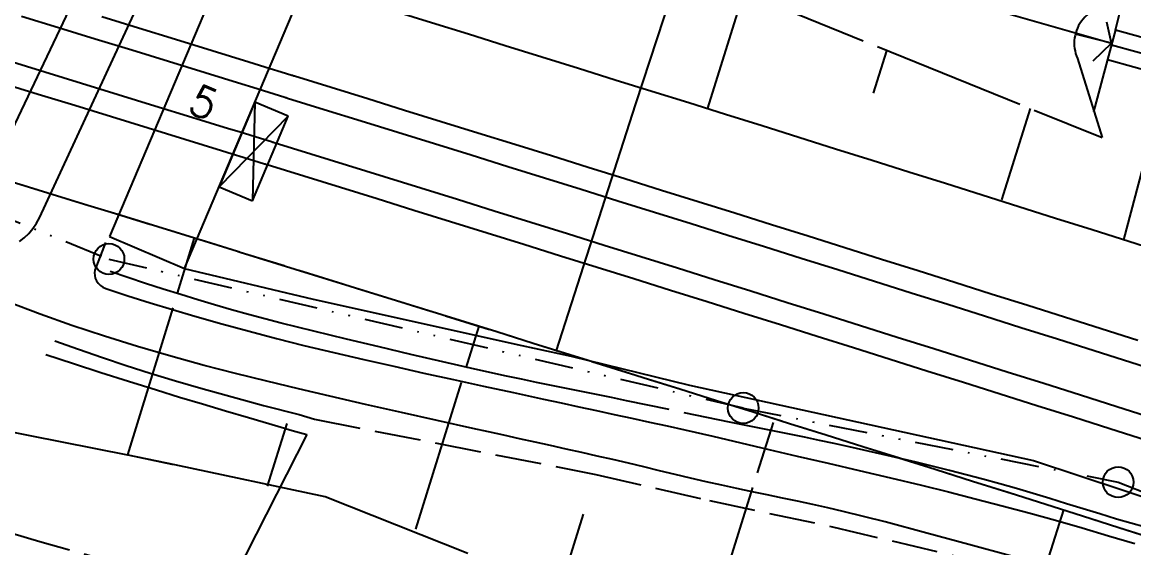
# Model space of a CAD drawing. Header units: millimetres. Extents: x 127045 to 128191, y 151549 to 152340.
# Drawn here: x 127473.7 to 127546.1, y 151914.5 to 151948.7 of the extents above; entities that cross this region are included whole.
import ezdxf

# ---------------------------------------------------------------- set-up
doc = ezdxf.new("R2010")
doc.units = ezdxf.units.MM
doc.header["$MEASUREMENT"] = 0
for name, pattern in [('BTA', [5.7, 2.5, -1, 0.1, -1, 0.1, -1]), ('INT_344$0$TYPE1', [4, 3, -1]), ('INT_344$0$TYPE3', [11, 10, -1]), ('TGV_344$0$TYPE1', [4, 3, -1]), ('VOI_344$0$TYPE3', [11, 10, -1])]:
    doc.linetypes.add(name, pattern=pattern)
doc.layers.get('0').update_dxf_attribs({"color": 252, "linetype": 'CONTINUOUS'})
for name, color, linetype in [('-BT_AER_DES', 5, 'BTA'), ('-POT_EX_DES', 5, 'CONTINUOUS'), ('INT_344$0$102', 252, 'CONTINUOUS'), ('INT_344$0$105', 252, 'CONTINUOUS'), ('INT_344$0$113', 252, 'CONTINUOUS'), ('TGV_344$0$1', 252, 'CONTINUOUS'), ('TGV_344$0$36', 252, 'CONTINUOUS'), ('TGV_344$0$4', 252, 'CONTINUOUS'), ('TGV_344$0$6', 252, 'CONTINUOUS'), ('VOI_344$0$113', 252, 'CONTINUOUS'), ('VOI_344$0$136', 252, 'CONTINUOUS')]:
    doc.layers.add(name, color=color, linetype=linetype)
doc.styles.add('TGV_344$0$SIMPLEX', font='simplex')

# ---------------------------------------------------------------- blocks, each defined once
blk = doc.blocks.new('P_BETON')
blk.add_circle((0, 0), 1)
blk = doc.blocks.new('INT_344')
at = {"layer": 'INT_344$0$102'}
for p, q in [((127476.084027, 151948.322959, 58.654105), (127473.693176, 151949.055393, 58.61738)), ((127476.084027, 151948.322959, 58.654105), (127473.693176, 151949.055393, 58.61738)), ((127481.307404, 151948.295334, 58.817555), (127478.916595, 151949.029702, 58.78083)), ((127481.307404, 151948.295334, 58.817555), (127478.916595, 151949.029702, 58.78083)), ((127478.474621, 151947.589688, 58.69083), (127476.084027, 151948.322959, 58.654105)), ((127478.474621, 151947.589688, 58.69083), (127476.084027, 151948.322959, 58.654105)), ((127483.697925, 151947.560027, 58.85428), (127481.307404, 151948.295334, 58.817555)), ((127483.697925, 151947.560027, 58.85428), (127481.307404, 151948.295334, 58.817555)), ((127480.864926, 151946.855475, 58.727555), (127478.474621, 151947.589688, 58.69083)), ((127480.864926, 151946.855475, 58.727555), (127478.474621, 151947.589688, 58.69083)), ((127486.088235, 151946.824038, 58.891006), (127483.697925, 151947.560027, 58.85428)), ((127486.088235, 151946.824038, 58.891006), (127483.697925, 151947.560027, 58.85428)), ((127483.254942, 151946.120323, 58.76428), (127480.864926, 151946.855475, 58.727555)), ((127483.254942, 151946.120323, 58.76428), (127480.864926, 151946.855475, 58.727555)), ((127488.478415, 151946.087625, 58.927731), (127486.088235, 151946.824038, 58.891006)), ((127488.478415, 151946.087625, 58.927731), (127486.088235, 151946.824038, 58.891006)), ((127472.814942, 151946.186822, 58.677378), (127475.204788, 151945.454695, 58.714103)), ((127472.814942, 151946.186822, 58.677378), (127475.204788, 151945.454695, 58.714103)), ((127485.644749, 151945.38449, 58.801005), (127483.254942, 151946.120323, 58.76428)), ((127485.644749, 151945.38449, 58.801005), (127483.254942, 151946.120323, 58.76428)), ((127489.178726, 151945.871682, 58.938492), (127488.478415, 151946.087625, 58.927731)), ((127489.178726, 151945.871682, 58.938492), (127488.478415, 151946.087625, 58.927731)), ((127489.878978, 151945.655546, 58.949253), (127489.178726, 151945.871682, 58.938492)), ((127489.878978, 151945.655546, 58.949253), (127489.178726, 151945.871682, 58.938492)), ((127475.204788, 151945.454695, 58.714103), (127477.594378, 151944.721732, 58.750828)), ((127475.204788, 151945.454695, 58.714103), (127477.594378, 151944.721732, 58.750828)), ((127488.034424, 151944.648232, 58.83773), (127485.644749, 151945.38449, 58.801005)), ((127488.034424, 151944.648232, 58.83773), (127485.644749, 151945.38449, 58.801005)), ((127490.5792, 151945.439314, 58.960014), (127489.878978, 151945.655546, 58.949253)), ((127490.5792, 151945.439314, 58.960014), (127489.878978, 151945.655546, 58.949253)), ((127491.279422, 151945.223081, 58.970776), (127490.5792, 151945.439314, 58.960014)), ((127491.279422, 151945.223081, 58.970776), (127490.5792, 151945.439314, 58.960014)), ((127491.32214, 151945.209891, 58.971415), (127491.279422, 151945.223081, 58.970776)), ((127491.32214, 151945.209891, 58.971415), (127491.279422, 151945.223081, 58.970776)), ((127491.364858, 151945.1967, 58.972054), (127491.32214, 151945.209891, 58.971415)), ((127491.364858, 151945.1967, 58.972054), (127491.32214, 151945.209891, 58.971415)), ((127491.407575, 151945.183505, 58.972692), (127491.364858, 151945.1967, 58.972054)), ((127491.407575, 151945.183505, 58.972692), (127491.364858, 151945.1967, 58.972054)), ((127491.450289, 151945.1703, 58.973331), (127491.407575, 151945.183505, 58.972692)), ((127491.450289, 151945.1703, 58.973331), (127491.407575, 151945.183505, 58.972692)), ((127493.839934, 151944.431133, 59.009119), (127491.450289, 151945.1703, 58.973331)), ((127493.839934, 151944.431133, 59.009119), (127491.450289, 151945.1703, 58.973331)), ((127472.373977, 151944.746499, 58.587378), (127474.763318, 151944.014527, 58.624103)), ((127472.373977, 151944.746499, 58.587378), (127474.763318, 151944.014527, 58.624103)), ((127477.594378, 151944.721732, 58.750828), (127479.983679, 151943.987828, 58.787553)), ((127477.594378, 151944.721732, 58.750828), (127479.983679, 151943.987828, 58.787553)), ((127488.734588, 151944.432335, 58.848492), (127488.034424, 151944.648232, 58.83773)), ((127488.734588, 151944.432335, 58.848492), (127488.034424, 151944.648232, 58.83773)), ((127489.434693, 151944.216248, 58.859253), (127488.734588, 151944.432335, 58.848492)), ((127489.434693, 151944.216248, 58.859253), (127488.734588, 151944.432335, 58.848492)), ((127496.229488, 151943.691672, 59.044907), (127493.839934, 151944.431133, 59.009119)), ((127496.229488, 151943.691672, 59.044907), (127493.839934, 151944.431133, 59.009119)), ((127474.763318, 151944.014527, 58.624103), (127477.152404, 151943.281718, 58.660828)), ((127474.763318, 151944.014527, 58.624103), (127477.152404, 151943.281718, 58.660828)), ((127479.983679, 151943.987828, 58.787553), (127482.372691, 151943.252985, 58.824278)), ((127479.983679, 151943.987828, 58.787553), (127482.372691, 151943.252985, 58.824278)), ((127490.134768, 151944.000062, 58.870014), (127489.434693, 151944.216248, 58.859253)), ((127490.134768, 151944.000062, 58.870014), (127489.434693, 151944.216248, 58.859253)), ((127490.83484, 151943.78387, 58.880775), (127490.134768, 151944.000062, 58.870014)), ((127490.83484, 151943.78387, 58.880775), (127490.134768, 151944.000062, 58.870014)), ((127490.877549, 151943.770682, 58.881432), (127490.83484, 151943.78387, 58.880775)), ((127490.877549, 151943.770682, 58.881432), (127490.83484, 151943.78387, 58.880775)), ((127490.920258, 151943.757493, 58.882088), (127490.877549, 151943.770682, 58.881432)), ((127490.920258, 151943.757493, 58.882088), (127490.877549, 151943.770682, 58.881432)), ((127490.962965, 151943.744299, 58.882744), (127490.920258, 151943.757493, 58.882088)), ((127490.962965, 151943.744299, 58.882744), (127490.920258, 151943.757493, 58.882088)), ((127491.005669, 151943.731097, 58.8834), (127490.962965, 151943.744299, 58.882744)), ((127491.005669, 151943.731097, 58.8834), (127490.962965, 151943.744299, 58.882744)), ((127493.394805, 151942.992029, 58.920125), (127491.005669, 151943.731097, 58.8834)), ((127493.394805, 151942.992029, 58.920125), (127491.005669, 151943.731097, 58.8834)), ((127498.618853, 151942.951599, 59.080694), (127496.229488, 151943.691672, 59.044907)), ((127498.618853, 151942.951599, 59.080694), (127496.229488, 151943.691672, 59.044907)), ((127477.152404, 151943.281718, 58.660828), (127479.5412, 151942.547969, 58.697554)), ((127477.152404, 151943.281718, 58.660828), (127479.5412, 151942.547969, 58.697554)), ((127482.372691, 151943.252985, 58.824278), (127484.761493, 151942.51746, 58.861003)), ((127482.372691, 151943.252985, 58.824278), (127484.761493, 151942.51746, 58.861003)), ((127495.783849, 151942.252668, 58.95685), (127493.394805, 151942.992029, 58.920125)), ((127495.783849, 151942.252668, 58.95685), (127493.394805, 151942.992029, 58.920125)), ((127501.007931, 151942.210601, 59.116482), (127498.618853, 151942.951599, 59.080694)), ((127501.007931, 151942.210601, 59.116482), (127498.618853, 151942.951599, 59.080694)), ((127479.5412, 151942.547969, 58.697554), (127481.929708, 151941.813281, 58.73428)), ((127479.5412, 151942.547969, 58.697554), (127481.929708, 151941.813281, 58.73428)), ((127484.761493, 151942.51746, 58.861003), (127487.150165, 151941.781512, 58.897728)), ((127484.761493, 151942.51746, 58.861003), (127487.150165, 151941.781512, 58.897728)), ((127498.172705, 151941.512696, 58.993575), (127495.783849, 151942.252668, 58.95685)), ((127498.172705, 151941.512696, 58.993575), (127495.783849, 151942.252668, 58.95685)), ((127503.396625, 151941.468689, 59.152269), (127501.007931, 151942.210601, 59.116482)), ((127503.396625, 151941.468689, 59.152269), (127501.007931, 151942.210601, 59.116482)), ((127481.929708, 151941.813281, 58.73428), (127484.318007, 151941.077912, 58.771006)), ((127481.929708, 151941.813281, 58.73428), (127484.318007, 151941.077912, 58.771006)), ((127487.150165, 151941.781512, 58.897728), (127487.850035, 151941.565706, 58.908489)), ((127487.150165, 151941.781512, 58.897728), (127487.850035, 151941.565706, 58.908489)), ((127487.850035, 151941.565706, 58.908489), (127488.549845, 151941.349709, 58.91925)), ((127487.850035, 151941.565706, 58.908489), (127488.549845, 151941.349709, 58.91925)), ((127500.561274, 151940.771799, 59.0303), (127498.172705, 151941.512696, 58.993575)), ((127500.561274, 151940.771799, 59.0303), (127498.172705, 151941.512696, 58.993575)), ((127505.785067, 151940.725964, 59.188057), (127503.396625, 151941.468689, 59.152269)), ((127505.785067, 151940.725964, 59.188057), (127503.396625, 151941.468689, 59.152269)), ((127484.318007, 151941.077912, 58.771006), (127486.706174, 151940.342118, 58.807732)), ((127484.318007, 151941.077912, 58.771006), (127486.706174, 151940.342118, 58.807732)), ((127488.549845, 151941.349709, 58.91925), (127489.249626, 151941.133614, 58.930012)), ((127488.549845, 151941.349709, 58.91925), (127489.249626, 151941.133614, 58.930012)), ((127489.249626, 151941.133614, 58.930012), (127489.949404, 151940.917512, 58.940773)), ((127489.249626, 151941.133614, 58.930012), (127489.949404, 151940.917512, 58.940773)), ((127489.949404, 151940.917512, 58.940773), (127489.992094, 151940.90433, 58.941419)), ((127489.949404, 151940.917512, 58.940773), (127489.992094, 151940.90433, 58.941419)), ((127489.992094, 151940.90433, 58.941419), (127490.034785, 151940.891147, 58.942064)), ((127489.992094, 151940.90433, 58.941419), (127490.034785, 151940.891147, 58.942064)), ((127490.034785, 151940.891147, 58.942064), (127490.077473, 151940.877959, 58.94271)), ((127490.034785, 151940.891147, 58.942064), (127490.077473, 151940.877959, 58.94271)), ((127490.077473, 151940.877959, 58.94271), (127490.120159, 151940.864762, 58.943356)), ((127490.077473, 151940.877959, 58.94271), (127490.120159, 151940.864762, 58.943356)), ((127490.120159, 151940.864762, 58.943356), (127492.508313, 151940.125999, 58.979455)), ((127490.120159, 151940.864762, 58.943356), (127492.508313, 151940.125999, 58.979455)), ((127502.949481, 151940.029982, 59.067025), (127500.561274, 151940.771799, 59.0303)), ((127502.949481, 151940.029982, 59.067025), (127500.561274, 151940.771799, 59.0303)), ((127508.173265, 151939.982455, 59.223845), (127505.785067, 151940.725964, 59.188057)), ((127508.173265, 151939.982455, 59.223845), (127505.785067, 151940.725964, 59.188057)), ((127486.706174, 151940.342118, 58.807732), (127487.405896, 151940.126359, 58.818492)), ((127486.706174, 151940.342118, 58.807732), (127487.405896, 151940.126359, 58.818492)), ((127487.405896, 151940.126359, 58.818492), (127488.10556, 151939.910411, 58.829252)), ((127487.405896, 151940.126359, 58.818492), (127488.10556, 151939.910411, 58.829252)), ((127492.508313, 151940.125999, 58.979455), (127494.896375, 151939.386941, 59.015554)), ((127492.508313, 151940.125999, 58.979455), (127494.896375, 151939.386941, 59.015554)), ((127505.337435, 151939.287354, 59.10375), (127502.949481, 151940.029982, 59.067025)), ((127505.337435, 151939.287354, 59.10375), (127502.949481, 151940.029982, 59.067025)), ((127510.561227, 151939.238191, 59.259632), (127508.173265, 151939.982455, 59.223845)), ((127510.561227, 151939.238191, 59.259632), (127508.173265, 151939.982455, 59.223845)), ((127488.10556, 151939.910411, 58.829252), (127488.805193, 151939.694362, 58.840013)), ((127488.10556, 151939.910411, 58.829252), (127488.805193, 151939.694362, 58.840013)), ((127488.805193, 151939.694362, 58.840013), (127489.504822, 151939.478301, 58.850773)), ((127488.805193, 151939.694362, 58.840013), (127489.504822, 151939.478301, 58.850773)), ((127489.504822, 151939.478301, 58.850773), (127489.547503, 151939.465122, 58.851435)), ((127489.504822, 151939.478301, 58.850773), (127489.547503, 151939.465122, 58.851435)), ((127489.547503, 151939.465122, 58.851435), (127489.590184, 151939.451941, 58.852097)), ((127489.547503, 151939.465122, 58.851435), (127489.590184, 151939.451941, 58.852097)), ((127489.590184, 151939.451941, 58.852097), (127489.632863, 151939.438754, 58.852758)), ((127489.590184, 151939.451941, 58.852097), (127489.632863, 151939.438754, 58.852758)), ((127489.632863, 151939.438754, 58.852758), (127489.675539, 151939.425559, 58.85342)), ((127489.632863, 151939.438754, 58.852758), (127489.675539, 151939.425559, 58.85342)), ((127489.675539, 151939.425559, 58.85342), (127492.063183, 151938.686895, 58.890458)), ((127489.675539, 151939.425559, 58.85342), (127492.063183, 151938.686895, 58.890458)), ((127494.896375, 151939.386941, 59.015554), (127497.284249, 151938.647274, 59.051654)), ((127494.896375, 151939.386941, 59.015554), (127497.284249, 151938.647274, 59.051654)), ((127507.725145, 151938.543943, 59.140475), (127505.337435, 151939.287354, 59.10375)), ((127507.725145, 151938.543943, 59.140475), (127505.337435, 151939.287354, 59.10375)), ((127512.948866, 151938.493188, 59.29542), (127510.561227, 151939.238191, 59.259632)), ((127512.948866, 151938.493188, 59.29542), (127510.561227, 151939.238191, 59.259632)), ((127492.063183, 151938.686895, 58.890458), (127494.450737, 151937.947938, 58.927496)), ((127492.063183, 151938.686895, 58.890458), (127494.450737, 151937.947938, 58.927496)), ((127497.284249, 151938.647274, 59.051654), (127499.671836, 151937.906681, 59.087753)), ((127497.284249, 151938.647274, 59.051654), (127499.671836, 151937.906681, 59.087753)), ((127510.112621, 151937.799776, 59.1772), (127507.725145, 151938.543943, 59.140475)), ((127510.112621, 151937.799776, 59.1772), (127507.725145, 151938.543943, 59.140475)), ((127515.336262, 151937.747406, 59.331207), (127512.948866, 151938.493188, 59.29542)), ((127515.336262, 151937.747406, 59.331207), (127512.948866, 151938.493188, 59.29542)), ((127494.450737, 151937.947938, 58.927496), (127496.838101, 151937.208371, 58.964534)), ((127494.450737, 151937.947938, 58.927496), (127496.838101, 151937.208371, 58.964534)), ((127499.671836, 151937.906681, 59.087753), (127502.059103, 151937.165156, 59.123854)), ((127499.671836, 151937.906681, 59.087753), (127502.059103, 151937.165156, 59.123854)), ((127512.499793, 151937.054865, 59.213925), (127510.112621, 151937.799776, 59.1772)), ((127512.499793, 151937.054865, 59.213925), (127510.112621, 151937.799776, 59.1772)), ((127517.723424, 151937.000877, 59.366995), (127515.336262, 151937.747406, 59.331207)), ((127517.723424, 151937.000877, 59.366995), (127515.336262, 151937.747406, 59.331207)), ((127496.838101, 151937.208371, 58.964534), (127499.225179, 151936.467879, 59.001572)), ((127496.838101, 151937.208371, 58.964534), (127499.225179, 151936.467879, 59.001572)), ((127502.059103, 151937.165156, 59.123854), (127504.446117, 151936.42282, 59.159954)), ((127502.059103, 151937.165156, 59.123854), (127504.446117, 151936.42282, 59.159954)), ((127514.886723, 151936.309176, 59.25065), (127512.499793, 151937.054865, 59.213925)), ((127514.886723, 151936.309176, 59.25065), (127512.499793, 151937.054865, 59.213925)), ((127499.225179, 151936.467879, 59.001572), (127501.611958, 151935.72645, 59.03861)), ((127499.225179, 151936.467879, 59.001572), (127501.611958, 151935.72645, 59.03861)), ((127504.446117, 151936.42282, 59.159954), (127506.832888, 151935.679701, 59.196054)), ((127504.446117, 151936.42282, 59.159954), (127506.832888, 151935.679701, 59.196054)), ((127517.273419, 151935.56274, 59.287375), (127514.886723, 151936.309176, 59.25065)), ((127517.273419, 151935.56274, 59.287375), (127514.886723, 151936.309176, 59.25065)), ((127520.110361, 151936.253628, 59.402782), (127517.723424, 151937.000877, 59.366995)), ((127520.110361, 151936.253628, 59.402782), (127517.723424, 151937.000877, 59.366995)), ((127501.611958, 151935.72645, 59.03861), (127503.998485, 151934.98421, 59.075647)), ((127501.611958, 151935.72645, 59.03861), (127503.998485, 151934.98421, 59.075647)), ((127506.832888, 151935.679701, 59.196054), (127509.219424, 151934.935828, 59.232155)), ((127506.832888, 151935.679701, 59.196054), (127509.219424, 151934.935828, 59.232155)), ((127522.496989, 151935.505672, 59.43857), (127520.110361, 151936.253628, 59.402782)), ((127522.496989, 151935.505672, 59.43857), (127520.110361, 151936.253628, 59.402782)), ((127503.998485, 151934.98421, 59.075647), (127506.384768, 151934.241188, 59.112685)), ((127503.998485, 151934.98421, 59.075647), (127506.384768, 151934.241188, 59.112685)), ((127509.219424, 151934.935828, 59.232155), (127511.605699, 151934.191197, 59.268255)), ((127509.219424, 151934.935828, 59.232155), (127511.605699, 151934.191197, 59.268255)), ((127519.659891, 151934.815585, 59.3241), (127517.273419, 151935.56274, 59.287375)), ((127519.659891, 151934.815585, 59.3241), (127517.273419, 151935.56274, 59.287375)), ((127524.883384, 151934.756974, 59.474358), (127522.496989, 151935.505672, 59.43857)), ((127524.883384, 151934.756974, 59.474358), (127522.496989, 151935.505672, 59.43857)), ((127506.384768, 151934.241188, 59.112685), (127508.770817, 151933.497413, 59.149723)), ((127506.384768, 151934.241188, 59.112685), (127508.770817, 151933.497413, 59.149723)), ((127511.605699, 151934.191197, 59.268255), (127513.991732, 151933.445789, 59.304356)), ((127511.605699, 151934.191197, 59.268255), (127513.991732, 151933.445789, 59.304356)), ((127522.046075, 151934.067718, 59.360826), (127519.659891, 151934.815585, 59.3241)), ((127522.046075, 151934.067718, 59.360826), (127519.659891, 151934.815585, 59.3241)), ((127527.269556, 151934.007562, 59.510145), (127524.883384, 151934.756974, 59.474358)), ((127527.269556, 151934.007562, 59.510145), (127524.883384, 151934.756974, 59.474358)), ((127508.770817, 151933.497413, 59.149723), (127511.156626, 151932.752874, 59.186761)), ((127508.770817, 151933.497413, 59.149723), (127511.156626, 151932.752874, 59.186761)), ((127513.991732, 151933.445789, 59.304356), (127516.37753, 151932.699633, 59.340456)), ((127513.991732, 151933.445789, 59.304356), (127516.37753, 151932.699633, 59.340456)), ((127524.432026, 151933.319108, 59.397551), (127522.046075, 151934.067718, 59.360826)), ((127524.432026, 151933.319108, 59.397551), (127522.046075, 151934.067718, 59.360826)), ((127529.655512, 151933.257465, 59.545933), (127527.269556, 151934.007562, 59.510145)), ((127529.655512, 151933.257465, 59.545933), (127527.269556, 151934.007562, 59.510145)), ((127511.156626, 151932.752874, 59.186761), (127513.542193, 151932.007559, 59.223799)), ((127511.156626, 151932.752874, 59.186761), (127513.542193, 151932.007559, 59.223799)), ((127516.37753, 151932.699633, 59.340456), (127518.763104, 151931.952759, 59.376556)), ((127516.37753, 151932.699633, 59.340456), (127518.763104, 151931.952759, 59.376556)), ((127526.817753, 151932.569786, 59.434276), (127524.432026, 151933.319108, 59.397551)), ((127526.817753, 151932.569786, 59.434276), (127524.432026, 151933.319108, 59.397551)), ((127532.041175, 151932.506695, 59.58172), (127529.655512, 151933.257465, 59.545933)), ((127532.041175, 151932.506695, 59.58172), (127529.655512, 151933.257465, 59.545933)), ((127513.542193, 151932.007559, 59.223799), (127515.927526, 151931.261496, 59.260837)), ((127513.542193, 151932.007559, 59.223799), (127515.927526, 151931.261496, 59.260837)), ((127529.203266, 151931.819779, 59.471001), (127526.817753, 151932.569786, 59.434276)), ((127529.203266, 151931.819779, 59.471001), (127526.817753, 151932.569786, 59.434276)), ((127534.426615, 151931.755218, 59.617508), (127532.041175, 151932.506695, 59.58172)), ((127534.426615, 151931.755218, 59.617508), (127532.041175, 151932.506695, 59.58172)), ((127515.927526, 151931.261496, 59.260837), (127518.312634, 151930.514716, 59.297874)), ((127515.927526, 151931.261496, 59.260837), (127518.312634, 151930.514716, 59.297874)), ((127518.763104, 151931.952759, 59.376556), (127521.148432, 151931.205159, 59.412657)), ((127518.763104, 151931.952759, 59.376556), (127521.148432, 151931.205159, 59.412657)), ((127531.588506, 151931.069094, 59.507726), (127529.203266, 151931.819779, 59.471001)), ((127531.588506, 151931.069094, 59.507726), (127529.203266, 151931.819779, 59.471001)), ((127536.811842, 151931.003063, 59.653296), (127534.426615, 151931.755218, 59.617508)), ((127536.811842, 151931.003063, 59.653296), (127534.426615, 151931.755218, 59.617508)), ((127518.312634, 151930.514716, 59.297874), (127520.697518, 151929.767205, 59.334911)), ((127518.312634, 151930.514716, 59.297874), (127520.697518, 151929.767205, 59.334911)), ((127521.148432, 151931.205159, 59.412657), (127523.533528, 151930.456818, 59.448757)), ((127521.148432, 151931.205159, 59.412657), (127523.533528, 151930.456818, 59.448757)), ((127533.973524, 151930.317702, 59.544451), (127531.588506, 151931.069094, 59.507726)), ((127533.973524, 151930.317702, 59.544451), (127531.588506, 151931.069094, 59.507726)), ((127539.196863, 151930.250258, 59.689083), (127536.811842, 151931.003063, 59.653296)), ((127539.196863, 151930.250258, 59.689083), (127536.811842, 151931.003063, 59.653296)), ((127523.533528, 151930.456818, 59.448757), (127525.9184, 151929.707765, 59.484858)), ((127523.533528, 151930.456818, 59.448757), (127525.9184, 151929.707765, 59.484858)), ((127536.358328, 151929.565633, 59.581176), (127533.973524, 151930.317702, 59.544451)), ((127536.358328, 151929.565633, 59.581176), (127533.973524, 151930.317702, 59.544451)), ((127541.581607, 151929.496814, 59.724871), (127539.196863, 151930.250258, 59.689083)), ((127541.581607, 151929.496814, 59.724871), (127539.196863, 151930.250258, 59.689083)), ((127520.697518, 151929.767205, 59.334911), (127523.08217, 151929.018953, 59.371948)), ((127520.697518, 151929.767205, 59.334911), (127523.08217, 151929.018953, 59.371948)), ((127525.9184, 151929.707765, 59.484858), (127528.303058, 151928.958027, 59.520958)), ((127525.9184, 151929.707765, 59.484858), (127528.303058, 151928.958027, 59.520958)), ((127538.742928, 151928.812914, 59.617901), (127536.358328, 151929.565633, 59.581176)), ((127538.742928, 151928.812914, 59.617901), (127536.358328, 151929.565633, 59.581176)), ((127543.966137, 151928.742697, 59.760658), (127541.581607, 151929.496814, 59.724871)), ((127543.966137, 151928.742697, 59.760658), (127541.581607, 151929.496814, 59.724871)), ((127523.08217, 151929.018953, 59.371948), (127525.466598, 151928.269989, 59.408985)), ((127523.08217, 151929.018953, 59.371948), (127525.466598, 151928.269989, 59.408985)), ((127528.303058, 151928.958027, 59.520958), (127530.687485, 151928.207598, 59.557057)), ((127528.303058, 151928.958027, 59.520958), (127530.687485, 151928.207598, 59.557057)), ((127541.12727, 151928.059551, 59.654626), (127538.742928, 151928.812914, 59.617901)), ((127541.12727, 151928.059551, 59.654626), (127538.742928, 151928.812914, 59.617901)), ((127546.350464, 151927.987937, 59.796446), (127543.966137, 151928.742697, 59.760658)), ((127546.350464, 151927.987937, 59.796446), (127543.966137, 151928.742697, 59.760658)), ((127525.466598, 151928.269989, 59.408985), (127527.850811, 151927.520342, 59.446022)), ((127525.466598, 151928.269989, 59.408985), (127527.850811, 151927.520342, 59.446022)), ((127530.687485, 151928.207598, 59.557057), (127533.071689, 151927.456463, 59.593157)), ((127530.687485, 151928.207598, 59.557057), (127533.071689, 151927.456463, 59.593157)), ((127543.5114, 151927.305515, 59.691351), (127541.12727, 151928.059551, 59.654626)), ((127543.5114, 151927.305515, 59.691351), (127541.12727, 151928.059551, 59.654626)), ((127527.850811, 151927.520342, 59.446022), (127530.234816, 151926.769997, 59.48306)), ((127527.850811, 151927.520342, 59.446022), (127530.234816, 151926.769997, 59.48306)), ((127533.071689, 151927.456463, 59.593157), (127535.45568, 151926.70465, 59.629256)), ((127533.071689, 151927.456463, 59.593157), (127535.45568, 151926.70465, 59.629256)), ((127545.895327, 151926.550837, 59.728076), (127543.5114, 151927.305515, 59.691351)), ((127545.895327, 151926.550837, 59.728076), (127543.5114, 151927.305515, 59.691351)), ((127530.234816, 151926.769997, 59.48306), (127532.618598, 151926.018947, 59.520098)), ((127530.234816, 151926.769997, 59.48306), (127532.618598, 151926.018947, 59.520098)), ((127535.45568, 151926.70465, 59.629256), (127537.839466, 151925.952188, 59.665356)), ((127535.45568, 151926.70465, 59.629256), (127537.839466, 151925.952188, 59.665356)), ((127548.279059, 151925.795545, 59.764801), (127545.895327, 151926.550837, 59.728076)), ((127548.279059, 151925.795545, 59.764801), (127545.895327, 151926.550837, 59.728076)), ((127532.618598, 151926.018947, 59.520098), (127535.002167, 151925.267219, 59.557136)), ((127532.618598, 151926.018947, 59.520098), (127535.002167, 151925.267219, 59.557136)), ((127537.839466, 151925.952188, 59.665356), (127540.223037, 151925.199068, 59.701456)), ((127537.839466, 151925.952188, 59.665356), (127540.223037, 151925.199068, 59.701456)), ((127535.002167, 151925.267219, 59.557136), (127537.385531, 151924.514844, 59.594173)), ((127535.002167, 151925.267219, 59.557136), (127537.385531, 151924.514844, 59.594173)), ((127540.223037, 151925.199068, 59.701456), (127542.606396, 151924.445276, 59.737556)), ((127540.223037, 151925.199068, 59.701456), (127542.606396, 151924.445276, 59.737556)), ((127537.385531, 151924.514844, 59.594173), (127539.768701, 151923.761805, 59.631211)), ((127537.385531, 151924.514844, 59.594173), (127539.768701, 151923.761805, 59.631211)), ((127542.606396, 151924.445276, 59.737556), (127544.989551, 151923.690842, 59.773657)), ((127542.606396, 151924.445276, 59.737556), (127544.989551, 151923.690842, 59.773657)), ((127539.768701, 151923.761805, 59.631211), (127542.151659, 151923.008095, 59.668249)), ((127539.768701, 151923.761805, 59.631211), (127542.151659, 151923.008095, 59.668249)), ((127544.989551, 151923.690842, 59.773657), (127547.372512, 151922.935795, 59.809757)), ((127544.989551, 151923.690842, 59.773657), (127547.372512, 151922.935795, 59.809757)), ((127542.151659, 151923.008095, 59.668249), (127544.534414, 151922.253742, 59.705287)), ((127542.151659, 151923.008095, 59.668249), (127544.534414, 151922.253742, 59.705287)), ((127544.534414, 151922.253742, 59.705287), (127546.916974, 151921.498777, 59.742325)), ((127544.534414, 151922.253742, 59.705287), (127546.916974, 151921.498777, 59.742325))]:
    blk.add_line(p, q, dxfattribs=at)
at = {"layer": 'INT_344$0$105', "linetype": 'INT_344$0$TYPE1'}
for p, q in [((127500.381999, 151948.638047, 58.065173), (127497.990701, 151949.378774, 58.028448)), ((127500.381999, 151948.638047, 58.065173), (127497.990701, 151949.378774, 58.028448)), ((127502.773009, 151947.896392, 58.101898), (127500.381999, 151948.638047, 58.065173)), ((127502.773009, 151947.896392, 58.101898), (127500.381999, 151948.638047, 58.065173)), ((127505.163553, 151947.15385, 58.138623), (127502.773009, 151947.896392, 58.101898)), ((127505.163553, 151947.15385, 58.138623), (127502.773009, 151947.896392, 58.101898)), ((127507.553844, 151946.410495, 58.175348), (127505.163553, 151947.15385, 58.138623)), ((127507.553844, 151946.410495, 58.175348), (127505.163553, 151947.15385, 58.138623)), ((127509.943891, 151945.666356, 58.212073), (127507.553844, 151946.410495, 58.175348)), ((127509.943891, 151945.666356, 58.212073), (127507.553844, 151946.410495, 58.175348)), ((127512.333702, 151944.921461, 58.248798), (127509.943891, 151945.666356, 58.212073)), ((127512.333702, 151944.921461, 58.248798), (127509.943891, 151945.666356, 58.212073)), ((127514.723107, 151944.175853, 58.285524), (127512.333702, 151944.921461, 58.248798)), ((127514.723107, 151944.175853, 58.285524), (127512.333702, 151944.921461, 58.248798)), ((127517.112269, 151943.429467, 58.32225), (127514.723107, 151944.175853, 58.285524)), ((127517.112269, 151943.429467, 58.32225), (127514.723107, 151944.175853, 58.285524)), ((127519.501197, 151942.682333, 58.358976), (127517.112269, 151943.429467, 58.32225)), ((127519.501197, 151942.682333, 58.358976), (127517.112269, 151943.429467, 58.32225)), ((127521.8899, 151941.934479, 58.395702), (127519.501197, 151942.682333, 58.358976)), ((127521.8899, 151941.934479, 58.395702), (127519.501197, 151942.682333, 58.358976)), ((127524.278211, 151941.185945, 58.432427), (127521.8899, 151941.934479, 58.395702)), ((127524.278211, 151941.185945, 58.432427), (127521.8899, 151941.934479, 58.395702)), ((127526.66629, 151940.436668, 58.469152), (127524.278211, 151941.185945, 58.432427)), ((127526.66629, 151940.436668, 58.469152), (127524.278211, 151941.185945, 58.432427)), ((127465.855602, 151940.513854, 57.615528), (127475.405507, 151937.590081, 57.762428)), ((127465.855602, 151940.513854, 57.615528), (127475.405507, 151937.590081, 57.762428)), ((127529.054144, 151939.686678, 58.505877), (127526.66629, 151940.436668, 58.469152)), ((127529.054144, 151939.686678, 58.505877), (127526.66629, 151940.436668, 58.469152)), ((127531.441784, 151938.936003, 58.542603), (127529.054144, 151939.686678, 58.505877)), ((127531.441784, 151938.936003, 58.542603), (127529.054144, 151939.686678, 58.505877)), ((127533.829047, 151938.184681, 58.579328), (127531.441784, 151938.936003, 58.542603)), ((127533.829047, 151938.184681, 58.579328), (127531.441784, 151938.936003, 58.542603)), ((127473.018414, 151938.322278, 57.725703), (127475.405507, 151937.590081, 57.762428)), ((127473.018414, 151938.322278, 57.725703), (127475.405507, 151937.590081, 57.762428)), ((127536.216088, 151937.432652, 58.616053), (127533.829047, 151938.184681, 58.579328)), ((127536.216088, 151937.432652, 58.616053), (127533.829047, 151938.184681, 58.579328)), ((127475.405507, 151937.590081, 57.762428), (127484.951306, 151934.652934, 57.909328)), ((127475.405507, 151937.590081, 57.762428), (127484.951306, 151934.652934, 57.909328)), ((127475.405507, 151937.590081, 57.762428), (127477.79231, 151936.856944, 57.799153)), ((127475.405507, 151937.590081, 57.762428), (127477.79231, 151936.856944, 57.799153)), ((127538.602914, 151936.679945, 58.652778), (127536.216088, 151937.432652, 58.616053)), ((127538.602914, 151936.679945, 58.652778), (127536.216088, 151937.432652, 58.616053)), ((127477.79231, 151936.856944, 57.799153), (127480.178825, 151936.122869, 57.835878)), ((127477.79231, 151936.856944, 57.799153), (127480.178825, 151936.122869, 57.835878)), ((127540.989536, 151935.926588, 58.689503), (127538.602914, 151936.679945, 58.652778)), ((127540.989536, 151935.926588, 58.689503), (127538.602914, 151936.679945, 58.652778)), ((127480.178825, 151936.122869, 57.835878), (127482.565131, 151935.388113, 57.872603)), ((127480.178825, 151936.122869, 57.835878), (127482.565131, 151935.388113, 57.872603)), ((127543.375797, 151935.172618, 58.726228), (127540.989536, 151935.926588, 58.689503)), ((127543.375797, 151935.172618, 58.726228), (127540.989536, 151935.926588, 58.689503)), ((127482.565131, 151935.388113, 57.872603), (127484.951306, 151934.652934, 57.909328)), ((127482.565131, 151935.388113, 57.872603), (127484.951306, 151934.652934, 57.909328)), ((127545.761845, 151934.417976, 58.762953), (127543.375797, 151935.172618, 58.726228)), ((127545.761845, 151934.417976, 58.762953), (127543.375797, 151935.172618, 58.726228)), ((127484.951306, 151934.652934, 57.909328), (127487.74762, 151933.789838, 57.952374)), ((127484.951306, 151934.652934, 57.909328), (127487.74762, 151933.789838, 57.952374)), ((127484.951306, 151934.652934, 57.909328), (127485.650444, 151934.437353, 57.92009)), ((127484.951306, 151934.652934, 57.909328), (127485.650444, 151934.437353, 57.92009)), ((127485.650444, 151934.437353, 57.92009), (127486.349524, 151934.221583, 57.930851)), ((127485.650444, 151934.437353, 57.92009), (127486.349524, 151934.221583, 57.930851)), ((127486.349524, 151934.221583, 57.930851), (127487.048573, 151934.005713, 57.941612)), ((127486.349524, 151934.221583, 57.930851), (127487.048573, 151934.005713, 57.941612)), ((127548.147689, 151933.662691, 58.799678), (127545.761845, 151934.417976, 58.762953)), ((127548.147689, 151933.662691, 58.799678), (127545.761845, 151934.417976, 58.762953)), ((127487.048573, 151934.005713, 57.941612), (127487.74762, 151933.789838, 57.952374)), ((127487.048573, 151934.005713, 57.941612), (127487.74762, 151933.789838, 57.952374)), ((127487.74762, 151933.789838, 57.952374), (127487.918191, 151933.737145, 57.954998)), ((127487.74762, 151933.789838, 57.952374), (127487.918191, 151933.737145, 57.954998)), ((127487.74762, 151933.789838, 57.952374), (127487.790264, 151933.77667, 57.95303)), ((127487.74762, 151933.789838, 57.952374), (127487.790264, 151933.77667, 57.95303)), ((127487.790264, 151933.77667, 57.95303), (127487.832908, 151933.763501, 57.953686)), ((127487.790264, 151933.77667, 57.95303), (127487.832908, 151933.763501, 57.953686)), ((127487.832908, 151933.763501, 57.953686), (127487.875551, 151933.750327, 57.954342)), ((127487.832908, 151933.763501, 57.953686), (127487.875551, 151933.750327, 57.954342)), ((127487.875551, 151933.750327, 57.954342), (127487.918191, 151933.737145, 57.954998)), ((127487.875551, 151933.750327, 57.954342), (127487.918191, 151933.737145, 57.954998)), ((127487.918191, 151933.737145, 57.954998), (127497.460101, 151930.782087, 58.101898)), ((127487.918191, 151933.737145, 57.954998), (127497.460101, 151930.782087, 58.101898)), ((127487.918191, 151933.737145, 57.954998), (127490.303902, 151932.999137, 57.991723)), ((127487.918191, 151933.737145, 57.954998), (127490.303902, 151932.999137, 57.991723)), ((127490.303902, 151932.999137, 57.991723), (127492.689523, 151932.260835, 58.028448)), ((127490.303902, 151932.999137, 57.991723), (127492.689523, 151932.260835, 58.028448)), ((127492.689523, 151932.260835, 58.028448), (127495.074956, 151931.521923, 58.065173)), ((127492.689523, 151932.260835, 58.028448), (127495.074956, 151931.521923, 58.065173)), ((127495.074956, 151931.521923, 58.065173), (127497.460101, 151930.782087, 58.101898)), ((127495.074956, 151931.521923, 58.065173), (127497.460101, 151930.782087, 58.101898)), ((127497.460101, 151930.782087, 58.101898), (127506.998342, 151927.814143, 58.248798)), ((127497.460101, 151930.782087, 58.101898), (127506.998342, 151927.814143, 58.248798)), ((127497.460101, 151930.782087, 58.101898), (127499.845031, 151930.041289, 58.138623)), ((127497.460101, 151930.782087, 58.101898), (127499.845031, 151930.041289, 58.138623)), ((127499.845031, 151930.041289, 58.138623), (127502.229709, 151929.299679, 58.175348)), ((127499.845031, 151930.041289, 58.138623), (127502.229709, 151929.299679, 58.175348)), ((127502.229709, 151929.299679, 58.175348), (127504.614143, 151928.557288, 58.212073)), ((127502.229709, 151929.299679, 58.175348), (127504.614143, 151928.557288, 58.212073)), ((127504.614143, 151928.557288, 58.212073), (127506.998342, 151927.814143, 58.248798)), ((127504.614143, 151928.557288, 58.212073), (127506.998342, 151927.814143, 58.248798)), ((127506.998342, 151927.814143, 58.248798), (127516.533095, 151924.833864, 58.395702)), ((127506.998342, 151927.814143, 58.248798), (127516.533095, 151924.833864, 58.395702)), ((127506.998342, 151927.814143, 58.248798), (127509.382385, 151927.070208, 58.285524)), ((127506.998342, 151927.814143, 58.248798), (127509.382385, 151927.070208, 58.285524)), ((127509.382385, 151927.070208, 58.285524), (127511.766186, 151926.325498, 58.32225)), ((127509.382385, 151927.070208, 58.285524), (127511.766186, 151926.325498, 58.32225)), ((127511.766186, 151926.325498, 58.32225), (127514.149753, 151925.58004, 58.358976)), ((127511.766186, 151926.325498, 58.32225), (127514.149753, 151925.58004, 58.358976)), ((127514.149753, 151925.58004, 58.358976), (127516.533095, 151924.833864, 58.395702)), ((127514.149753, 151925.58004, 58.358976), (127516.533095, 151924.833864, 58.395702)), ((127516.533095, 151924.833864, 58.395702), (127526.06454, 151921.841804, 58.542603)), ((127516.533095, 151924.833864, 58.395702), (127526.06454, 151921.841804, 58.542603)), ((127516.533095, 151924.833864, 58.395702), (127518.916296, 151924.086931, 58.432427)), ((127516.533095, 151924.833864, 58.395702), (127518.916296, 151924.086931, 58.432427)), ((127518.916296, 151924.086931, 58.432427), (127521.299264, 151923.339258, 58.469152)), ((127518.916296, 151924.086931, 58.432427), (127521.299264, 151923.339258, 58.469152)), ((127521.299264, 151923.339258, 58.469152), (127523.682009, 151922.590872, 58.505877)), ((127521.299264, 151923.339258, 58.469152), (127523.682009, 151922.590872, 58.505877)), ((127523.682009, 151922.590872, 58.505877), (127526.06454, 151921.841804, 58.542603)), ((127523.682009, 151922.590872, 58.505877), (127526.06454, 151921.841804, 58.542603)), ((127526.06454, 151921.841804, 58.542603), (127535.592858, 151918.838514, 58.689503)), ((127526.06454, 151921.841804, 58.542603), (127535.592858, 151918.838514, 58.689503)), ((127526.06454, 151921.841804, 58.542603), (127528.446944, 151921.092011, 58.579328)), ((127526.06454, 151921.841804, 58.542603), (127528.446944, 151921.092011, 58.579328)), ((127528.446944, 151921.092011, 58.579328), (127530.829126, 151920.341513, 58.616053)), ((127528.446944, 151921.092011, 58.579328), (127530.829126, 151920.341513, 58.616053)), ((127530.829126, 151920.341513, 58.616053), (127533.211094, 151919.590338, 58.652778)), ((127530.829126, 151920.341513, 58.616053), (127533.211094, 151919.590338, 58.652778)), ((127533.211094, 151919.590338, 58.652778), (127535.592858, 151918.838514, 58.689503)), ((127533.211094, 151919.590338, 58.652778), (127535.592858, 151918.838514, 58.689503)), ((127535.592858, 151918.838514, 58.689503), (127545.118231, 151915.824549, 58.836403)), ((127535.592858, 151918.838514, 58.689503), (127545.118231, 151915.824549, 58.836403)), ((127535.592858, 151918.838514, 58.689503), (127537.974511, 151918.086, 58.726228)), ((127535.592858, 151918.838514, 58.689503), (127537.974511, 151918.086, 58.726228)), ((127537.974511, 151918.086, 58.726228), (127540.355951, 151917.332816, 58.762953)), ((127537.974511, 151918.086, 58.726228), (127540.355951, 151917.332816, 58.762953)), ((127540.355951, 151917.332816, 58.762953), (127542.737188, 151916.578989, 58.799678)), ((127540.355951, 151917.332816, 58.762953), (127542.737188, 151916.578989, 58.799678)), ((127474.868368, 151914.886239, 63.000416), (127469.673221, 151916.414609, 63.040741)), ((127542.737188, 151916.578989, 58.799678), (127545.118231, 151915.824549, 58.836403)), ((127542.737188, 151916.578989, 58.799678), (127545.118231, 151915.824549, 58.836403)), ((127545.118231, 151915.824549, 58.836403), (127554.64084, 151912.80046, 58.983303)), ((127545.118231, 151915.824549, 58.836403), (127554.64084, 151912.80046, 58.983303)), ((127545.118231, 151915.824549, 58.836403), (127547.499177, 151915.069452, 58.873128)), ((127545.118231, 151915.824549, 58.836403), (127547.499177, 151915.069452, 58.873128)), ((127484.499585, 151912.179444, 62.854935), (127474.868368, 151914.886239, 63.000416))]:
    blk.add_line(p, q, dxfattribs=at)
at = {"layer": 'INT_344$0$113', "linetype": 'INT_344$0$TYPE3'}
for p, q in [((127480.600406, 151920.547556), (127484.953857, 151934.652146)), ((127499.342347, 151915.7), (127503.473267, 151928.915976)), ((127489.699532, 151918.516027), (127490.965984, 151922.586089)), ((127518.286639, 151908.873267), (127522.63173, 151922.658622)), ((127470.769514, 151922.485364, 63.029148), (127480.600406, 151920.547556, 62.82972)), ((127470.769514, 151922.485364, 63.029148), (127480.600406, 151920.547556, 62.82972)), ((127480.600406, 151920.547556, 62.82972), (127483.470925, 151919.945209, 62.782417)), ((127480.600406, 151920.547556, 62.82972), (127483.470925, 151919.945209, 62.782417)), ((127480.600406, 151920.547556, 62.82972), (127483.646018, 151919.908421, 62.779533)), ((127483.470925, 151919.945209, 62.782417), (127483.646018, 151919.908421, 62.779533)), ((127483.470925, 151919.945209, 62.782417), (127483.646018, 151919.908421, 62.779533)), ((127483.646018, 151919.908421, 62.779533), (127493.443121, 151917.842314, 62.618214)), ((127483.646018, 151919.908421, 62.779533), (127493.443121, 151917.842314, 62.618214)), ((127493.443121, 151917.842314, 62.618214), (127502.735576, 151914.145994, 63.021286)), ((127493.443121, 151917.842314, 62.618214), (127502.735576, 151914.145994, 63.021286)), ((127537.23093, 151903.411881), (127541.534257, 151916.962709)), ((127508.814493, 151912.030631), (127510.27442, 151916.681344))]:
    blk.add_line(p, q, dxfattribs=at)
blk = doc.blocks.new('TGV_344')
at = {"linetype": 'Continuous'}
for p, q in [((127488.879, 151943.486, 67.019997), (127488.719, 151937.068, 66.433998)), ((127491.048, 151942.567, 66.351997), (127486.549, 151937.987, 66.433998))]:
    blk.add_line(p, q, dxfattribs=at)
at = {"layer": 'TGV_344$0$1', "linetype": 'Continuous'}
for p, q in [((127474.862, 151935.965, 63.247002), (127481.661, 151950.667, 64.002998)), ((127479.162, 151934.365, 63.165001), (127478.462, 151932.565, 62.993999))]:
    blk.add_line(p, q, dxfattribs=at)
at = {"layer": 'TGV_344$0$1'}
for p, q in [((127474.426465, 151935.265411, 63.148001), (127474.661536, 151935.604433, 63.19738)), ((127474.661536, 151935.604433, 63.19738), (127474.862, 151935.965, 63.247002)), ((127473.862, 151934.665, 63.049), (127474.159083, 151934.951244, 63.098621)), ((127474.159083, 151934.951244, 63.098621), (127474.426465, 151935.265411, 63.148001)), ((127473.543483, 151934.413707, 63.035467), (127473.862, 151934.665, 63.049)), ((127478.462, 151932.565, 63.002998), (127478.437927, 151932.386047, 62.998461)), ((127478.437927, 151932.386047, 62.998461), (127478.446956, 151932.205708, 62.993999)), ((127478.446956, 151932.205708, 62.993999), (127478.488783, 151932.030054, 62.989538)), ((127478.488783, 151932.030054, 62.989538), (127478.562, 151931.865, 62.985001)), ((127478.562, 151931.865, 62.985001), (127478.674931, 151931.700375, 62.985001)), ((127478.674931, 151931.700375, 62.985001), (127478.81604, 151931.559155, 62.985001)), ((127478.81604, 151931.559155, 62.985001), (127478.980576, 151931.446094, 62.985001)), ((127478.980576, 151931.446094, 62.985001), (127479.163, 151931.365, 62.985001)), ((127479.163, 151931.365, 62.976002), (127480.606251, 151930.893504, 62.998752)), ((127480.606251, 151930.893504, 62.998752), (127482.054096, 151930.436309, 63.021502)), ((127474.896794, 151929.696266, 62.903997), (127472.846788, 151930.472844, 62.885995)), ((127482.054096, 151930.436309, 63.021502), (127483.506393, 151929.99346, 63.044251)), ((127483.506393, 151929.99346, 63.044251), (127484.963, 151929.565, 63.067001)), ((127476.963, 151928.964, 62.922001), (127474.896794, 151929.696266, 62.903997)), ((127484.963, 151929.565, 63.067001), (127486.7311, 151929.064672, 63.069251)), ((127486.7311, 151929.064672, 63.069251), (127488.504244, 151928.582597, 63.071501)), ((127479.097041, 151928.261948, 62.922001), (127476.963, 151928.964, 62.922001)), ((127488.504244, 151928.582597, 63.071501), (127490.281749, 151928.116978, 63.07375)), ((127481.243352, 151927.598677, 62.922001), (127479.097041, 151928.261948, 62.922001)), ((127490.281749, 151928.116978, 63.07375), (127492.063, 151927.666, 63.076)), ((127492.063, 151927.666, 63.076), (127494.00802, 151927.19437, 63.111752)), ((127483.399395, 151926.968348, 62.922001), (127481.243352, 151927.598677, 62.922001)), ((127485.563, 151926.365, 62.922001), (127483.399395, 151926.968348, 62.922001)), ((127494.00802, 151927.19437, 63.111752), (127495.957853, 151926.743117, 63.147503)), ((127487.604406, 151925.829869, 62.957754), (127485.563, 151926.365, 62.922001)), ((127495.957853, 151926.743117, 63.147503), (127497.910208, 151926.303318, 63.183253)), ((127497.910208, 151926.303318, 63.183253), (127499.863, 151925.866, 63.219002)), ((127489.65442, 151925.32882, 62.993506), (127487.604406, 151925.829869, 62.957754)), ((127499.863, 151925.866, 63.219002), (127501.811458, 151925.434169, 63.237002)), ((127491.708583, 151924.846147, 63.029254), (127489.65442, 151925.32882, 62.993506)), ((127493.763, 151924.366, 63.064999), (127491.708583, 151924.846147, 63.029254)), ((127501.811458, 151925.434169, 63.237002), (127503.761655, 151925.010235, 63.255001)), ((127503.761655, 151925.010235, 63.255001), (127505.712517, 151924.589436, 63.273001)), ((127496.085245, 151923.828782, 63.062749), (127493.763, 151924.366, 63.064999)), ((127505.712517, 151924.589436, 63.273001), (127507.663, 151924.167, 63.291)), ((127507.663, 151924.167, 63.291), (127508.813129, 151923.917745, 63.30675)), ((127498.410341, 151923.304037, 63.060499), (127496.085245, 151923.828782, 63.062749)), ((127500.73675, 151922.785277, 63.058249), (127498.410341, 151923.304037, 63.060499)), ((127508.813129, 151923.917745, 63.30675), (127509.963582, 151923.669986, 63.3225)), ((127509.963582, 151923.669986, 63.3225), (127511.114182, 151923.42292, 63.33825)), ((127511.114182, 151923.42292, 63.33825), (127512.264759, 151923.175746, 63.354)), ((127503.063, 151922.266, 63.056), (127500.73675, 151922.785277, 63.058249)), ((127512.264759, 151923.175746, 63.354), (127513.41513, 151922.927538, 63.36975)), ((127513.41513, 151922.927538, 63.36975), (127514.565081, 151922.677378, 63.3855)), ((127514.565081, 151922.677378, 63.3855), (127515.714433, 151922.424465, 63.40125)), ((127504.075319, 151922.04032, 63.077375), (127503.063, 151922.266, 63.056)), ((127505.088011, 151921.816321, 63.09875), (127504.075319, 151922.04032, 63.077375)), ((127515.714433, 151922.424465, 63.40125), (127516.863, 151922.168, 63.417)), ((127516.863, 151922.168, 63.417), (127518.68989, 151921.751111, 63.45525)), ((127506.100924, 151921.593327, 63.120125), (127505.088011, 151921.816321, 63.09875)), ((127507.113907, 151921.370657, 63.1415), (127506.100924, 151921.593327, 63.120125)), ((127508.126783, 151921.147465, 63.162875), (127507.113907, 151921.370657, 63.1415)), ((127509.139361, 151920.922911, 63.184251), (127508.126783, 151921.147465, 63.162875)), ((127518.68989, 151921.751111, 63.45525), (127520.51476, 151921.325444, 63.4935)), ((127520.51476, 151921.325444, 63.4935), (127522.338739, 151920.896058, 63.53175)), ((127510.151486, 151920.696315, 63.205626), (127509.139361, 151920.922911, 63.184251)), ((127511.163, 151920.467, 63.227001), (127510.151486, 151920.696315, 63.205626)), ((127512.176365, 151920.233326, 63.257376), (127511.163, 151920.467, 63.227001)), ((127522.338739, 151920.896058, 63.53175), (127524.163, 151920.468, 63.57)), ((127524.163, 151920.468, 63.57), (127526.188998, 151919.997779, 63.624248)), ((127513.188816, 151919.99573, 63.287751), (127512.176365, 151920.233326, 63.257376)), ((127514.200653, 151919.755561, 63.318126), (127513.188816, 151919.99573, 63.287751)), ((127515.212192, 151919.514168, 63.3485), (127514.200653, 151919.755561, 63.318126)), ((127526.188998, 151919.997779, 63.624248), (127528.215659, 151919.530102, 63.678498)), ((127516.223844, 151919.273188, 63.378875), (127515.212192, 151919.514168, 63.3485)), ((127517.235992, 151919.034267, 63.409251), (127516.223844, 151919.273188, 63.378875)), ((127518.248947, 151918.798753, 63.439626), (127517.235992, 151919.034267, 63.409251)), ((127528.215659, 151919.530102, 63.678498), (127530.241015, 151919.056619, 63.732748)), ((127530.241015, 151919.056619, 63.732748), (127532.263, 151918.569, 63.786999)), ((127519.263, 151918.568, 63.470001), (127518.248947, 151918.798753, 63.439626)), ((127520.24946, 151918.350804, 63.489126), (127519.263, 151918.568, 63.470001)), ((127521.237535, 151918.141107, 63.508249), (127520.24946, 151918.350804, 63.489126)), ((127532.263, 151918.569, 63.786999), (127534.016881, 151918.134371, 63.856749)), ((127522.226557, 151917.936034, 63.527373), (127521.237535, 151918.141107, 63.508249)), ((127523.21591, 151917.732701, 63.546496), (127522.226557, 151917.936034, 63.527373)), ((127524.205013, 151917.527506, 63.565622), (127523.21591, 151917.732701, 63.546496)), ((127525.19302, 151917.316904, 63.584748), (127524.205013, 151917.527506, 63.565622)), ((127534.016881, 151918.134371, 63.856749), (127535.768767, 151917.691634, 63.926498)), ((127535.768767, 151917.691634, 63.926498), (127537.51779, 151917.237575, 63.996249)), ((127526.179269, 151917.09802, 63.603874), (127525.19302, 151917.316904, 63.584748)), ((127527.163, 151916.868, 63.623001), (127526.179269, 151917.09802, 63.603874)), ((127529.898245, 151916.181733, 63.686005), (127527.163, 151916.868, 63.623001)), ((127537.51779, 151917.237575, 63.996249), (127539.263, 151916.769, 64.066002)), ((127539.263, 151916.769, 64.066002), (127540.993273, 151916.287492, 64.115753)), ((127532.622422, 151915.452348, 63.74901), (127529.898245, 151916.181733, 63.686005)), ((127540.993273, 151916.287492, 64.115753), (127542.719448, 151915.791563, 64.165502)), ((127535.341725, 151914.706081, 63.812009), (127532.622422, 151915.452348, 63.74901)), ((127542.719448, 151915.791563, 64.165502), (127544.442378, 151915.284609, 64.215251)), ((127538.063, 151913.969, 63.875), (127535.341725, 151914.706081, 63.812009)), ((127544.442378, 151915.284609, 64.215251), (127546.163, 151914.77, 64.264999))]:
    blk.add_line(p, q, dxfattribs=at)
at = {"layer": 'TGV_344$0$36'}
for p, q in [((127517.061, 151953.771, 65.678001), (127513.661, 151943.369, 65.453003)), ((127513.661, 151943.369, 65.453003), (127508.462, 151927.267, 64.554001)), ((127484.262, 151932.665, 64.203003), (127492.662, 151930.666, 64.373001)), ((127492.662, 151930.666, 64.373001), (127506.262, 151927.667, 64.561996)), ((127506.262, 151927.667, 64.561996), (127509.462, 151926.967, 64.526001)), ((127475.263, 151927.064, 63.091), (127477.059186, 151926.477365, 63.07525)), ((127509.462, 151926.967, 64.526001), (127517.163, 151925.068, 64.714996)), ((127477.059186, 151926.477365, 63.07525), (127478.857938, 151925.898645, 63.0595)), ((127478.857938, 151925.898645, 63.0595), (127480.659221, 151925.327854, 63.04375)), ((127480.659221, 151925.327854, 63.04375), (127482.463, 151924.765, 63.028)), ((127482.463, 151924.765, 63.028), (127483.960327, 151924.30609, 63.007749)), ((127517.163, 151925.068, 64.714996), (127528.163, 151922.669, 64.750999)), ((127483.960327, 151924.30609, 63.007749), (127485.459949, 151923.854756, 62.987499)), ((127485.459949, 151923.854756, 62.987499), (127486.961088, 151923.408547, 62.967249)), ((127486.961088, 151923.408547, 62.967249), (127488.463, 151922.965, 62.946999)), ((127488.463, 151922.965, 62.946999), (127489.411998, 151922.686551, 62.899749)), ((127489.411998, 151922.686551, 62.899749), (127490.361668, 151922.4104, 62.852499)), ((127528.163, 151922.669, 64.750999), (127539.563, 151920.17, 65.154999)), ((127492.263, 151921.865, 62.757999), (127483.065, 151903.863, 62.064999)), ((127490.361668, 151922.4104, 62.852499), (127491.312004, 151922.136549, 62.805249)), ((127491.312004, 151922.136549, 62.805249), (127492.263, 151921.865, 62.757999)), ((127539.563, 151920.17, 65.154999), (127545.663, 151918.17, 65.416)), ((127545.663, 151918.17, 65.416), (127551.163, 151916.27, 65.154999))]:
    blk.add_line(p, q, dxfattribs=at)
at = {"layer": 'TGV_344$0$36', "linetype": 'Continuous'}
blk.add_line((127471.062, 151937.464, 63.481998), (127478.161, 151952.367), dxfattribs=at)
at = {"layer": 'TGV_344$0$4'}
for p, q in [((127487.198, 151953.142, 66.793999), (127479.401, 151934.738, 66.793999)), ((127479.401, 151934.738, 66.793999), (127484.294, 151932.664, 67.019997))]:
    blk.add_line(p, q, dxfattribs=at)
at = {"layer": 'TGV_344$0$4', "linetype": 'Continuous'}
for p, q in [((127484.294, 151932.664, 67.019997), (127492.091, 151951.069, 67.045998)), ((127488.879, 151943.486, 67.019997), (127486.549, 151937.987, 66.433998)), ((127491.048, 151942.567, 66.351997), (127488.879, 151943.486, 67.019997)), ((127488.719, 151937.068, 66.433998), (127491.048, 151942.567, 66.351997)), ((127486.549, 151937.987, 66.433998), (127488.719, 151937.068, 66.433998))]:
    blk.add_line(p, q, dxfattribs=at)
at = {"layer": 'TGV_344$0$6', "linetype": 'TGV_344$0$TYPE1'}
for p, q in [((127480.608005, 151932.077846, 62.970751), (127479.462, 151932.465, 62.991001)), ((127481.756712, 151931.698782, 62.9505), (127480.608005, 151932.077846, 62.970751)), ((127482.908062, 151931.327828, 62.93025), (127481.756712, 151931.698782, 62.9505)), ((127484.062, 151930.965, 62.91), (127482.908062, 151931.327828, 62.93025)), ((127485.158264, 151930.62711, 62.941498), (127484.062, 151930.965, 62.91)), ((127486.256489, 151930.295443, 62.972997), (127485.158264, 151930.62711, 62.941498)), ((127487.357755, 151929.973795, 63.004497), (127486.256489, 151930.295443, 62.972997)), ((127488.463, 151929.666, 63.035999), (127487.357755, 151929.973795, 63.004497)), ((127490.580409, 151929.1102, 63.045), (127488.463, 151929.666, 63.035999)), ((127492.705077, 151928.582958, 63.054), (127490.580409, 151929.1102, 63.045)), ((127494.833613, 151928.072261, 63.063), (127492.705077, 151928.582958, 63.054)), ((127475.863, 151927.964, 62.902), (127477.403818, 151927.412467, 62.814247)), ((127496.963, 151927.566, 63.071999), (127494.833613, 151928.072261, 63.063)), ((127477.403818, 151927.412467, 62.814247), (127478.950894, 151926.878742, 62.7265)), ((127499.034669, 151927.076884, 63.119249), (127496.963, 151927.566, 63.071999)), ((127501.108238, 151926.595814, 63.166499), (127499.034669, 151927.076884, 63.119249)), ((127478.950894, 151926.878742, 62.7265), (127480.504024, 151926.362897, 62.638752)), ((127480.504024, 151926.362897, 62.638752), (127482.063, 151925.865, 62.550999)), ((127503.1842, 151926.125086, 63.21375), (127501.108238, 151926.595814, 63.166499)), ((127482.063, 151925.865, 62.550999), (127483.705506, 151925.364001, 62.571251)), ((127505.263, 151925.667, 63.261002), (127503.1842, 151926.125086, 63.21375)), ((127506.23628, 151925.458622, 63.312753), (127505.263, 151925.667, 63.261002)), ((127507.210572, 151925.255042, 63.364503), (127506.23628, 151925.458622, 63.312753)), ((127483.705506, 151925.364001, 62.571251), (127485.354366, 151924.884482, 62.591501)), ((127485.354366, 151924.884482, 62.591501), (127487.007485, 151924.420239, 62.611751)), ((127508.185611, 151925.055115, 63.416253), (127507.210572, 151925.255042, 63.364503)), ((127509.161153, 151924.857688, 63.468004), (127508.185611, 151925.055115, 63.416253)), ((127510.136898, 151924.661431, 63.519752), (127509.161153, 151924.857688, 63.468004)), ((127487.007485, 151924.420239, 62.611751), (127488.663, 151923.965, 62.632)), ((127511.112611, 151924.464999, 63.571501), (127510.136898, 151924.661431, 63.519752)), ((127512.088058, 151924.267239, 63.62325), (127511.112611, 151924.464999, 63.571501)), ((127513.063, 151924.067, 63.674999), (127512.088058, 151924.267239, 63.62325)), ((127519.763, 151922.668, 63.540001), (127513.063, 151924.067, 63.674999)), ((127488.663, 151923.965, 62.632), (127489.4359, 151923.756941, 62.62075)), ((127489.4359, 151923.756941, 62.62075), (127490.210225, 151923.554248, 62.609501)), ((127490.210225, 151923.554248, 62.609501), (127490.985938, 151923.356932, 62.598251)), ((127490.985938, 151923.356932, 62.598251), (127491.763, 151923.165, 62.587002)), ((127491.763, 151923.165, 62.587002), (127492.763, 151922.865, 62.751999)), ((127492.763, 151922.865, 62.751999), (127511.063, 151919.267, 63.598999)), ((127520.738041, 151922.468311, 63.589499), (127519.763, 151922.668, 63.540001)), ((127521.713769, 151922.272006, 63.638998), (127520.738041, 151922.468311, 63.589499)), ((127522.689846, 151922.077471, 63.688496), (127521.713769, 151922.272006, 63.638998)), ((127523.665947, 151921.883091, 63.737994), (127522.689846, 151922.077471, 63.688496)), ((127524.641747, 151921.686811, 63.787495), (127523.665947, 151921.883091, 63.737994)), ((127525.616764, 151921.486607, 63.836996), (127524.641747, 151921.686811, 63.787495)), ((127526.590645, 151921.280871, 63.886498), (127525.616764, 151921.486607, 63.836996)), ((127527.563, 151921.068, 63.936001), (127526.590645, 151921.280871, 63.886498)), ((127529.745339, 151920.574883, 63.994497), (127527.563, 151921.068, 63.936001)), ((127531.924313, 151920.066394, 64.052993), (127529.745339, 151920.574883, 63.994497)), ((127534.097725, 151919.533935, 64.111493), (127531.924313, 151920.066394, 64.052993)), ((127511.063, 151919.267, 63.598999), (127518.463, 151917.567, 63.598999)), ((127536.263, 151918.969, 64.169998), (127534.097725, 151919.533935, 64.111493)), ((127537.35721, 151918.66665, 64.178999), (127536.263, 151918.969, 64.169998)), ((127538.447973, 151918.352164, 64.188), (127537.35721, 151918.66665, 64.178999)), ((127539.535945, 151918.028301, 64.197), (127538.447973, 151918.352164, 64.188)), ((127518.463, 151917.567, 63.598999), (127526.463, 151915.868, 63.625999)), ((127540.621876, 151917.697792, 64.206001), (127539.535945, 151918.028301, 64.197)), ((127541.706518, 151917.363802, 64.215), (127540.621876, 151917.697792, 64.206001)), ((127542.791038, 151917.029366, 64.223999), (127541.706518, 151917.363802, 64.215)), ((127543.876264, 151916.697193, 64.232998), (127542.791038, 151917.029366, 64.223999)), ((127544.963, 151916.37, 64.241997), (127543.876264, 151916.697193, 64.232998)), ((127545.888677, 151916.097599, 64.272368), (127544.963, 151916.37, 64.241997)), ((127546.815878, 151915.830427, 64.30274), (127545.888677, 151916.097599, 64.272368)), ((127526.463, 151915.868, 63.625999), (127536.963, 151913.369, 64.121002))]:
    blk.add_line(p, q, dxfattribs=at)
at = {"linetype": 'Continuous', "style": 'TGV_344$0$SIMPLEX', "width": 0.96}
blk.add_text('5 ', height=2, rotation=336.501434, dxfattribs=at).set_placement((127484.397, 151942.881))
blk = doc.blocks.new('VOI_344')
at = {"linetype": 'Continuous'}
blk.add_line((127552.243, 151960.456), (127545.425, 151934.525), dxfattribs=at)
at = {"layer": 'VOI_344$0$113', "linetype": 'VOI_344$0$TYPE3'}
for p, q in [((127498.825, 151959.514), (127544.022, 151941.177)), ((127520.683, 151950.591), (127518.321, 151943.036)), ((127544.885, 151948.192), (127545.264, 151949.651)), ((127544.629, 151947.315), (127544.331, 151948.679)), ((127544.629, 151947.315), (127542.282, 151947.911)), ((127544.885, 151948.192), (127544.369, 151946.252)), ((127544.885, 151948.192), (127579.112, 151938.788)), ((127544.629, 151947.315), (127543.421, 151946.155)), ((127529.983, 151946.831), (127529.116, 151944.07)), ((127542.42, 151946.324), (127544.022, 151941.177)), ((127544.369, 151946.252), (127543.458, 151942.85)), ((127544.369, 151946.252), (127578.642, 151936.844)), ((127539.349, 151943.072), (127537.474, 151937.125))]:
    blk.add_line(p, q, dxfattribs=at)
blk.add_arc((127544.629, 151947.315), 2.421, 74.7729, 204.1641, dxfattribs=at)
at = {"layer": 'VOI_344$0$136', "linetype": 'Continuous'}
for p, q in [((127499.118, 151960.47), (127544.629, 151947.315)), ((127544.634, 151947.216), (127578.907, 151937.808))]:
    blk.add_line(p, q, dxfattribs=at)
blk = doc.blocks.new('FR-344-A')
for name in ['TGV_344', 'INT_344', 'VOI_344']:
    blk.add_blockref(name, (0, 0))

msp = doc.modelspace()

# ---------------------------------------------------------------- linework, layer by layer
at = {"layer": '-BT_AER_DES'}
msp.add_lwpolyline([(127245.517, 151802.739), (127267.021, 151841.641), (127285.151, 151880.335), (127304.399, 151922.551), (127341.911, 151948.494), (127392.591, 151961.811), (127434.276, 151951.456), (127479.376, 151933.281), (127520.665, 151923.589), (127545.068, 151918.767), (127569.709, 151909.229), (127612.211, 151887.528), (127655.459, 151877.8), (127692.644, 151902.294)], dxfattribs=at)

# ---------------------------------------------------------------- block references
at = {"layer": '-POT_EX_DES'}
for p in [(127479.376, 151933.281, 63.022), (127520.665, 151923.589, 64.291), (127545.068, 151918.767, 65.416)]:
    msp.add_blockref('P_BETON', p, dxfattribs=at)
msp.add_blockref('FR-344-A', (0, 0))

doc.saveas('drawing.dxf')
